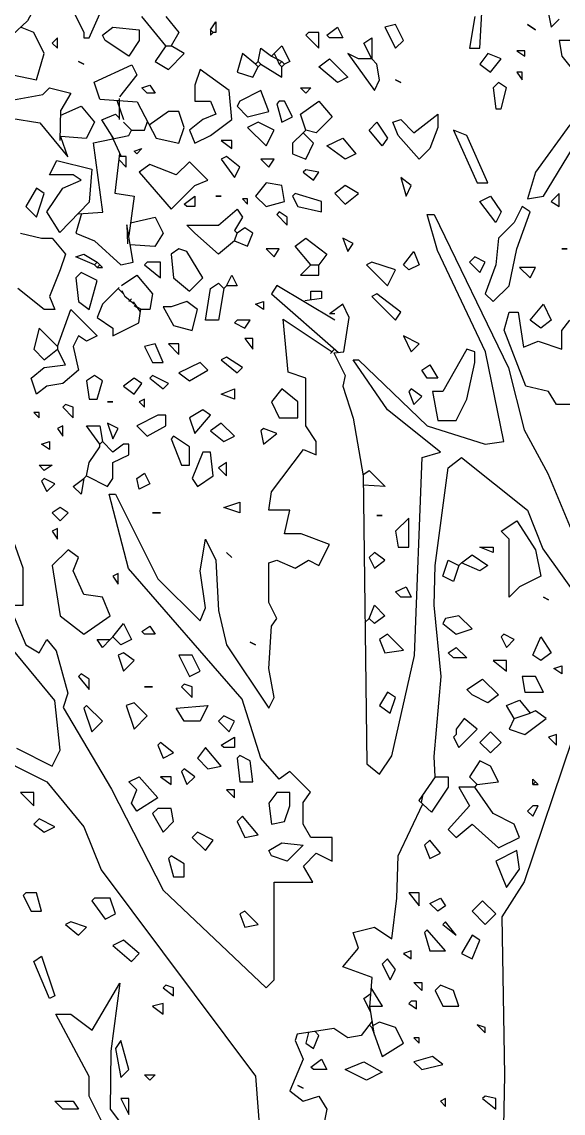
# Model space of a CAD drawing. Header units: metres. Extents: x -3.8 to 7.9, y -0.6 to 14.
# Drawn here: x -0.586 to 0.41, y 8.49 to 10.5 of the extents above; entities that cross this region are included whole.
import ezdxf

# ---------------------------------------------------------------- set-up
doc = ezdxf.new("R2010")
doc.units = ezdxf.units.M
doc.layers.add('ceco.net 88 green shadow', color=102, linetype='Continuous')
doc.layers.add('ceco.net 88 pair trees', color=7, linetype='Continuous')

msp = doc.modelspace()

# ---------------------------------------------------------------- linework, layer by layer
at = {"layer": 'ceco.net 88 green shadow', "linetype": 'Continuous'}
for p, q in [((0.2569, 10.4511), (0.2617, 10.5386)), ((-0.4964, 10.5288), (-0.4721, 10.4802)), ((-0.4624, 10.4705), (-0.443, 10.5143)), ((0.3832, 10.5143), (0.3881, 10.49)), ((-0.3215, 10.4559), (-0.3652, 10.5094)), ((-0.3215, 10.5094), (-0.2972, 10.4802)), ((-0.2388, 10.4851), (-0.2291, 10.4997)), ((-0.2291, 10.4997), (-0.2291, 10.4802)), ((0.1014, 10.4948), (0.0819, 10.49)), ((0.1159, 10.4657), (0.1014, 10.4948)), ((0.2472, 10.5094), (0.2374, 10.4511)), ((0.3444, 10.4948), (0.3589, 10.4851)), ((0.3589, 10.4851), (0.3444, 10.4948)), ((0.3881, 10.49), (0.4027, 10.5045)), ((-0.4721, 10.4802), (-0.4721, 10.4705)), ((-0.4381, 10.4754), (-0.4187, 10.49)), ((-0.4332, 10.4657), (-0.4381, 10.4754)), ((-0.4187, 10.49), (-0.3701, 10.4851)), ((-0.3701, 10.4851), (-0.3701, 10.4657)), ((-0.2972, 10.4802), (-0.3117, 10.4559)), ((-0.2388, 10.4851), (-0.2388, 10.4754)), ((-0.2388, 10.4851), (-0.234, 10.4802)), ((-0.2388, 10.4754), (-0.234, 10.4802)), ((-0.2291, 10.4802), (-0.234, 10.4802)), ((-0.059, 10.4802), (-0.0639, 10.4754)), ((-0.0639, 10.4754), (-0.0396, 10.4511)), ((-0.0396, 10.4802), (-0.059, 10.4802)), ((-0.0396, 10.4511), (-0.0396, 10.4802)), ((-0.025, 10.4754), (-0.0056, 10.49)), ((-0.0201, 10.4705), (-0.025, 10.4754)), ((-0.0056, 10.49), (0.0042, 10.4705)), ((0.0819, 10.49), (0.1014, 10.4511)), ((-0.5207, 10.4705), (-0.5304, 10.4608)), ((-0.5304, 10.4608), (-0.5207, 10.4511)), ((-0.5207, 10.4511), (-0.5207, 10.4705)), ((-0.4721, 10.4705), (-0.4624, 10.4705)), ((-0.3895, 10.4365), (-0.4332, 10.4657)), ((-0.3701, 10.4657), (-0.3895, 10.4365)), ((-0.3215, 10.4559), (-0.3409, 10.4268)), ((-0.3215, 10.4559), (-0.3117, 10.4559)), ((-0.2874, 10.4414), (-0.3117, 10.4559)), ((-0.1514, 10.4268), (-0.1465, 10.4511)), ((-0.1465, 10.4511), (-0.1271, 10.4365)), ((-0.1222, 10.4414), (-0.1076, 10.4559)), ((-0.1076, 10.4559), (-0.093, 10.4268)), ((0.0042, 10.4705), (-0.0201, 10.4705)), ((0.043, 10.4608), (0.0576, 10.4705)), ((0.0576, 10.4316), (0.043, 10.4608)), ((0.0576, 10.4705), (0.0576, 10.4316)), ((0.1014, 10.4511), (0.1159, 10.4657)), ((0.2374, 10.4511), (0.2569, 10.4511)), ((0.4221, 10.4657), (0.4027, 10.4657)), ((0.4027, 10.4657), (0.4075, 10.4365)), ((-0.3166, 10.4122), (-0.2874, 10.4414)), ((-0.1805, 10.4414), (-0.1902, 10.4073)), ((-0.1562, 10.4219), (-0.1805, 10.4414)), ((-0.1271, 10.4365), (-0.1222, 10.4414)), ((-0.1271, 10.4365), (-0.1173, 10.4316)), ((-0.1222, 10.4414), (-0.1173, 10.4316)), ((-0.1173, 10.4316), (-0.1125, 10.4219)), ((-0.1173, 10.4316), (-0.1076, 10.4268)), ((-0.0396, 10.4171), (-0.0201, 10.4316)), ((-0.0201, 10.4316), (0.0139, 10.3976)), ((0.0333, 10.4316), (0.0139, 10.4414)), ((0.0139, 10.4414), (0.0625, 10.3733)), ((0.0576, 10.4316), (0.0333, 10.4316)), ((0.0673, 10.4219), (0.0576, 10.4316)), ((0.2715, 10.4414), (0.2569, 10.4219)), ((0.2958, 10.4316), (0.2715, 10.4414)), ((0.2763, 10.4073), (0.2958, 10.4316)), ((0.3249, 10.4462), (0.3395, 10.4365)), ((0.3395, 10.4462), (0.3249, 10.4462)), ((0.3395, 10.4365), (0.3395, 10.4462)), ((0.4075, 10.4365), (0.4464, 10.3879)), ((-0.4818, 10.4268), (-0.4721, 10.4219)), ((-0.4721, 10.4219), (-0.4818, 10.4268)), ((-0.3409, 10.4268), (-0.3166, 10.4122)), ((-0.2583, 10.4122), (-0.268, 10.383)), ((-0.2048, 10.3733), (-0.2583, 10.4122)), ((-0.1611, 10.3976), (-0.1514, 10.4171)), ((-0.1562, 10.4219), (-0.1514, 10.4268)), ((-0.1562, 10.4219), (-0.1514, 10.4171)), ((-0.1514, 10.4268), (-0.1465, 10.4219)), ((-0.1514, 10.4171), (-0.1465, 10.4219)), ((-0.1465, 10.4219), (-0.1076, 10.3976)), ((-0.1125, 10.4219), (-0.1076, 10.4268)), ((-0.1125, 10.4219), (-0.1076, 10.4171)), ((-0.1076, 10.4268), (-0.1028, 10.4219)), ((-0.1076, 10.4171), (-0.1028, 10.4219)), ((-0.1076, 10.3976), (-0.1076, 10.4171)), ((-0.093, 10.4268), (-0.1028, 10.4219)), ((-0.0056, 10.3879), (-0.0396, 10.4171)), ((0.0722, 10.3928), (0.0673, 10.4219)), ((0.2569, 10.4219), (0.2763, 10.4073)), ((-0.1902, 10.4073), (-0.1611, 10.3976)), ((0.0139, 10.3976), (-0.0056, 10.3879)), ((0.0625, 10.3733), (0.0722, 10.3928)), ((0.1014, 10.3928), (0.1111, 10.3879)), ((0.1111, 10.3879), (0.1014, 10.3928)), ((0.3249, 10.4073), (0.3346, 10.3928)), ((0.3346, 10.4073), (0.3249, 10.4073)), ((0.3346, 10.3928), (0.3346, 10.4073)), ((-0.3652, 10.3782), (-0.3506, 10.383)), ((-0.3555, 10.3685), (-0.3652, 10.3782)), ((-0.3506, 10.383), (-0.3409, 10.3685)), ((-0.268, 10.383), (-0.268, 10.3539)), ((-0.2, 10.3199), (-0.2048, 10.3733)), ((-0.1465, 10.3733), (-0.1854, 10.3539)), ((-0.1319, 10.3344), (-0.1465, 10.3733)), ((-0.0736, 10.3782), (-0.0542, 10.3782)), ((-0.0639, 10.3685), (-0.0736, 10.3782)), ((-0.0542, 10.3782), (-0.0639, 10.3685)), ((0.2909, 10.3879), (0.2812, 10.3782)), ((0.2812, 10.3782), (0.286, 10.3393)), ((0.3055, 10.3782), (0.2909, 10.3879)), ((0.2958, 10.3393), (0.3055, 10.3782)), ((-0.3409, 10.3685), (-0.3555, 10.3685)), ((-0.268, 10.3539), (-0.2388, 10.3539)), ((-0.2388, 10.3539), (-0.2291, 10.3296)), ((-0.1854, 10.3539), (-0.1902, 10.3442)), ((-0.1125, 10.3539), (-0.1173, 10.349)), ((-0.1028, 10.3539), (-0.1125, 10.3539)), ((-0.0882, 10.3247), (-0.1028, 10.3539)), ((-0.0736, 10.3296), (-0.0396, 10.3539)), ((-0.0396, 10.3539), (-0.0153, 10.3247)), ((-0.1902, 10.3442), (-0.1708, 10.3247)), ((-0.1708, 10.3247), (-0.1319, 10.3344)), ((-0.1173, 10.349), (-0.1076, 10.315)), ((0.286, 10.3393), (0.2958, 10.3393)), ((-0.2534, 10.3199), (-0.2777, 10.3004)), ((-0.2291, 10.3296), (-0.2534, 10.3199)), ((-0.2388, 10.2907), (-0.2, 10.3199)), ((-0.1514, 10.315), (-0.1708, 10.3053)), ((-0.1222, 10.3004), (-0.1514, 10.315)), ((-0.1076, 10.315), (-0.0882, 10.3247)), ((-0.0639, 10.3004), (-0.0736, 10.3296)), ((-0.0153, 10.3247), (-0.0444, 10.2956)), ((0.0528, 10.3004), (0.0673, 10.315)), ((0.0673, 10.315), (0.0868, 10.2858)), ((0.0965, 10.315), (0.1111, 10.3199)), ((0.1062, 10.2907), (0.0965, 10.315)), ((0.1111, 10.3199), (0.1354, 10.2956)), ((0.1354, 10.2956), (0.1791, 10.3296)), ((0.1791, 10.3296), (0.1791, 10.3053)), ((0.4221, 10.3101), (0.3589, 10.2227)), ((-0.2777, 10.3004), (-0.268, 10.2761)), ((-0.268, 10.2761), (-0.2388, 10.2907)), ((-0.1708, 10.3053), (-0.1368, 10.2713)), ((-0.1368, 10.2713), (-0.1222, 10.3004)), ((-0.0687, 10.2956), (-0.0882, 10.2761)), ((-0.0687, 10.2956), (-0.0639, 10.3004)), ((-0.0493, 10.2761), (-0.0687, 10.2956)), ((-0.0444, 10.2956), (-0.0639, 10.3004)), ((0.0771, 10.2713), (0.0528, 10.3004)), ((0.1451, 10.247), (0.1062, 10.2907)), ((0.1791, 10.3053), (0.1645, 10.2664)), ((0.2083, 10.3004), (0.252, 10.2032)), ((0.2326, 10.2907), (0.2083, 10.3004)), ((0.2715, 10.2032), (0.2326, 10.2907)), ((-0.2194, 10.281), (-0.2, 10.2664)), ((-0.2, 10.281), (-0.2194, 10.281)), ((-0.2, 10.2664), (-0.2, 10.281)), ((-0.0882, 10.2761), (-0.0882, 10.2567)), ((-0.0639, 10.247), (-0.0493, 10.2761)), ((-0.025, 10.2713), (0.0042, 10.2858)), ((0.009, 10.247), (-0.025, 10.2713)), ((0.0042, 10.2858), (0.0285, 10.2567)), ((0.0868, 10.2858), (0.0771, 10.2713)), ((-0.3798, 10.2615), (-0.3652, 10.2664)), ((-0.3749, 10.2567), (-0.3798, 10.2615)), ((-0.3652, 10.2664), (-0.3749, 10.2567)), ((-0.2097, 10.2518), (-0.2194, 10.247)), ((-0.1854, 10.2324), (-0.2097, 10.2518)), ((-0.0882, 10.2567), (-0.0639, 10.247)), ((0.0285, 10.2567), (0.009, 10.247)), ((0.1645, 10.2664), (0.1451, 10.247)), ((0.3735, 10.1789), (0.427, 10.2664)), ((-0.3506, 10.2372), (-0.3701, 10.2227)), ((-0.302, 10.2178), (-0.3506, 10.2372)), ((-0.2777, 10.2421), (-0.302, 10.2178)), ((-0.2437, 10.2081), (-0.2777, 10.2421)), ((-0.2194, 10.247), (-0.1951, 10.2129)), ((-0.1951, 10.2129), (-0.1854, 10.2324)), ((-0.1465, 10.247), (-0.1319, 10.2324)), ((-0.1222, 10.247), (-0.1465, 10.247)), ((-0.1319, 10.2324), (-0.1222, 10.247)), ((-0.3701, 10.2227), (-0.3117, 10.1546)), ((-0.0639, 10.2275), (-0.0687, 10.2227)), ((-0.0687, 10.2227), (-0.0493, 10.2081)), ((-0.0396, 10.2227), (-0.0639, 10.2275)), ((-0.0493, 10.2081), (-0.0396, 10.2227)), ((0.1111, 10.2129), (0.1208, 10.1789)), ((0.1305, 10.1984), (0.1111, 10.2129)), ((0.3589, 10.2227), (0.3444, 10.1741)), ((-0.5596, 10.1935), (-0.579, 10.1595)), ((-0.545, 10.1838), (-0.5596, 10.1935)), ((-0.3117, 10.1546), (-0.268, 10.1984)), ((-0.268, 10.1984), (-0.2437, 10.2081)), ((-0.1368, 10.2032), (-0.1562, 10.1789)), ((-0.1076, 10.1984), (-0.1368, 10.2032)), ((-0.1028, 10.1692), (-0.1076, 10.1984)), ((0.009, 10.1984), (-0.0104, 10.1838)), ((0.0333, 10.1838), (0.009, 10.1984)), ((0.1208, 10.1789), (0.1305, 10.1984)), ((0.252, 10.2032), (0.2715, 10.2032)), ((-0.5596, 10.14), (-0.545, 10.1838)), ((-0.2874, 10.1643), (-0.268, 10.1789)), ((-0.268, 10.1789), (-0.268, 10.1595)), ((-0.2291, 10.1789), (-0.2194, 10.1789)), ((-0.2194, 10.1789), (-0.2291, 10.1789)), ((-0.1805, 10.1741), (-0.1708, 10.1643)), ((-0.1708, 10.1741), (-0.1805, 10.1741)), ((-0.1708, 10.1643), (-0.1708, 10.1741)), ((-0.1562, 10.1789), (-0.1368, 10.1595)), ((-0.0833, 10.1838), (-0.0882, 10.1789)), ((-0.0882, 10.1789), (-0.0785, 10.1595)), ((-0.0347, 10.1692), (-0.0833, 10.1838)), ((-0.0104, 10.1838), (0.009, 10.1643)), ((0.009, 10.1643), (0.0333, 10.1838)), ((0.2569, 10.1692), (0.2763, 10.1789)), ((0.2763, 10.1789), (0.2958, 10.1498)), ((0.3444, 10.1741), (0.3735, 10.1789)), ((0.4027, 10.1838), (0.3881, 10.1692)), ((0.4027, 10.1595), (0.4027, 10.1838)), ((-0.579, 10.1595), (-0.5596, 10.14)), ((-0.2826, 10.1595), (-0.2874, 10.1643)), ((-0.268, 10.1595), (-0.2826, 10.1595)), ((-0.2243, 10.1255), (-0.1902, 10.1546)), ((-0.1902, 10.1546), (-0.1805, 10.14)), ((-0.1368, 10.1595), (-0.1028, 10.1692)), ((-0.1125, 10.1498), (-0.1173, 10.1449)), ((-0.0979, 10.14), (-0.1125, 10.1498)), ((-0.0785, 10.1595), (-0.0347, 10.1498)), ((-0.0347, 10.1498), (-0.0347, 10.1692)), ((0.286, 10.1303), (0.2569, 10.1692)), ((0.2958, 10.1498), (0.286, 10.1303)), ((0.3346, 10.1595), (0.3201, 10.1303)), ((0.3249, 10.0817), (0.3492, 10.1498)), ((0.3492, 10.1498), (0.3346, 10.1595)), ((0.3881, 10.1692), (0.4027, 10.1595)), ((-0.1805, 10.14), (-0.1951, 10.1157)), ((-0.1173, 10.1449), (-0.0979, 10.1255)), ((-0.0979, 10.1255), (-0.0979, 10.14)), ((0.3201, 10.1303), (0.2909, 10.1012)), ((-0.5888, 10.1109), (-0.5499, 10.1012)), ((-0.268, 10.1109), (-0.2826, 10.1255)), ((-0.2826, 10.1255), (-0.2631, 10.1255)), ((-0.2243, 10.072), (-0.268, 10.1109)), ((-0.2631, 10.1255), (-0.2243, 10.1255)), ((-0.1951, 10.1157), (-0.1902, 10.1109)), ((-0.1951, 10.0963), (-0.1902, 10.1109)), ((-0.1757, 10.1206), (-0.1902, 10.1109)), ((-0.1611, 10.1109), (-0.1757, 10.1206)), ((-0.1708, 10.0866), (-0.1611, 10.1109)), ((-0.5499, 10.1012), (-0.5304, 10.1012)), ((-0.5304, 10.1012), (-0.5061, 10.072)), ((-0.1951, 10.0963), (-0.2243, 10.072)), ((-0.1951, 10.0963), (-0.1708, 10.0866)), ((-0.0833, 10.0866), (-0.0639, 10.1012)), ((-0.0639, 10.1012), (-0.025, 10.072)), ((0.0042, 10.1012), (0.0139, 10.0769)), ((0.0236, 10.0914), (0.0042, 10.1012)), ((0.0139, 10.0769), (0.0236, 10.0914)), ((0.2909, 10.1012), (0.286, 10.0526)), ((-0.5061, 10.072), (-0.5159, 10.0428)), ((-0.4867, 10.0671), (-0.4721, 10.072)), ((-0.4721, 10.072), (-0.4478, 10.0574)), ((-0.2972, 10.0817), (-0.3117, 10.072)), ((-0.3117, 10.072), (-0.3069, 10.0283)), ((-0.2826, 10.0769), (-0.2972, 10.0817)), ((-0.2534, 10.0283), (-0.2826, 10.0769)), ((-0.1368, 10.0817), (-0.1222, 10.0671)), ((-0.1125, 10.0817), (-0.1368, 10.0817)), ((-0.1222, 10.0671), (-0.1125, 10.0817)), ((-0.0542, 10.0526), (-0.0833, 10.0866)), ((-0.025, 10.072), (-0.0396, 10.0526)), ((0.1159, 10.0526), (0.1354, 10.0769)), ((0.1354, 10.0769), (0.1451, 10.0526)), ((0.3103, 10.0137), (0.3249, 10.0817)), ((0.4075, 10.0817), (0.4173, 10.0817)), ((0.4173, 10.0817), (0.4075, 10.0817)), ((-0.4527, 10.0526), (-0.4867, 10.0671)), ((-0.4527, 10.0526), (-0.4478, 10.0574)), ((-0.4527, 10.0526), (-0.4478, 10.0477)), ((-0.4478, 10.0574), (-0.443, 10.0526)), ((-0.4478, 10.0477), (-0.443, 10.0526)), ((-0.4381, 10.0477), (-0.443, 10.0526)), ((-0.3555, 10.0574), (-0.3603, 10.0526)), ((-0.3603, 10.0526), (-0.3312, 10.0283)), ((-0.3312, 10.0574), (-0.3555, 10.0574)), ((-0.3312, 10.0283), (-0.3312, 10.0574)), ((-0.0542, 10.0526), (-0.0736, 10.0331)), ((-0.0542, 10.0526), (-0.0396, 10.0526)), ((-0.0396, 10.0331), (-0.0396, 10.0526)), ((0.0576, 10.0574), (0.0479, 10.0526)), ((0.0479, 10.0526), (0.0868, 10.0137)), ((0.1014, 10.0428), (0.0576, 10.0574)), ((0.1257, 10.0428), (0.1159, 10.0526)), ((0.1451, 10.0526), (0.1257, 10.0428)), ((0.2472, 10.0671), (0.2374, 10.0574)), ((0.2374, 10.0574), (0.2569, 10.038)), ((0.2666, 10.0574), (0.2472, 10.0671)), ((0.2569, 10.038), (0.2666, 10.0574)), ((0.286, 10.0526), (0.2666, 9.9991)), ((-0.5159, 10.0428), (-0.5353, 9.9942)), ((-0.477, 10.038), (-0.4867, 10.0283)), ((-0.4478, 10.0234), (-0.477, 10.038)), ((-0.4478, 10.0477), (-0.4381, 10.0477)), ((-0.2097, 10.0137), (-0.2, 10.0331)), ((-0.2, 10.0331), (-0.1902, 10.0137)), ((-0.0736, 10.0331), (-0.0396, 10.0331)), ((0.0868, 10.0137), (0.1014, 10.0428)), ((0.3298, 10.0477), (0.3492, 10.0283)), ((0.3589, 10.0477), (0.3298, 10.0477)), ((0.3492, 10.0283), (0.3589, 10.0477)), ((-0.545, 9.9699), (-0.5936, 10.0088)), ((-0.4867, 10.0283), (-0.4818, 9.9845)), ((-0.4624, 9.9699), (-0.4478, 10.0234)), ((-0.3069, 10.0283), (-0.2777, 10.004)), ((-0.2777, 10.004), (-0.2534, 10.0283)), ((-0.2486, 9.9505), (-0.2388, 10.0088)), ((-0.2388, 10.0088), (-0.2243, 10.0185)), ((-0.2243, 10.0185), (-0.2145, 10.0088)), ((-0.2145, 10.0088), (-0.2243, 9.9505)), ((-0.2145, 10.0088), (-0.2097, 10.0137)), ((-0.1902, 10.0137), (-0.2097, 10.0137)), ((0.2812, 9.9845), (0.3103, 10.0137)), ((-0.5353, 9.9942), (-0.5256, 9.9699)), ((0.0673, 9.9991), (0.0576, 9.9942)), ((0.0576, 9.9942), (0.1014, 9.9505)), ((0.1111, 9.9651), (0.0673, 9.9991)), ((0.2666, 9.9991), (0.2812, 9.9845)), ((-0.5256, 9.9699), (-0.545, 9.9699)), ((-0.5207, 9.9019), (-0.4964, 9.9699)), ((-0.4964, 9.9699), (-0.4478, 9.9213)), ((-0.4818, 9.9845), (-0.4624, 9.9699)), ((-0.3263, 9.9748), (-0.3069, 9.9408)), ((-0.3117, 9.9748), (-0.3263, 9.9748)), ((-0.2826, 9.9845), (-0.3117, 9.9748)), ((-0.2631, 9.9699), (-0.2826, 9.9845)), ((-0.2729, 9.9311), (-0.2631, 9.9699)), ((-0.1562, 9.9797), (-0.1416, 9.9845)), ((-0.1416, 9.9699), (-0.1562, 9.9797)), ((-0.1416, 9.9845), (-0.1416, 9.9699)), ((0.3492, 9.9505), (0.3735, 9.9797)), ((0.3735, 9.9797), (0.3881, 9.9505)), ((-0.2243, 9.9505), (-0.2486, 9.9505)), ((-0.1902, 9.9505), (-0.1951, 9.9456)), ((-0.1659, 9.9505), (-0.1902, 9.9505)), ((-0.1757, 9.9359), (-0.1659, 9.9505)), ((0.1014, 9.9505), (0.1111, 9.9651)), ((0.3687, 9.9359), (0.3492, 9.9505)), ((0.3881, 9.9505), (0.3687, 9.9359)), ((-0.5547, 9.9359), (-0.5645, 9.897)), ((-0.5207, 9.9019), (-0.5547, 9.9359)), ((-0.3069, 9.9408), (-0.2729, 9.9311)), ((-0.1951, 9.9456), (-0.1757, 9.9359)), ((-0.4818, 9.9213), (-0.4916, 9.9019)), ((-0.4673, 9.9116), (-0.4818, 9.9213)), ((-0.4478, 9.9213), (-0.4673, 9.9116)), ((-0.1757, 9.9165), (-0.1611, 9.897)), ((-0.1611, 9.9165), (-0.1757, 9.9165)), ((-0.1611, 9.897), (-0.1611, 9.9165)), ((0.1159, 9.9213), (0.1305, 9.8922)), ((0.1451, 9.9068), (0.1159, 9.9213)), ((-0.5645, 9.897), (-0.545, 9.8776)), ((-0.545, 9.8776), (-0.5207, 9.897)), ((-0.5207, 9.9019), (-0.5207, 9.897)), ((-0.5061, 9.8679), (-0.5207, 9.897)), ((-0.4916, 9.9019), (-0.4818, 9.8582)), ((-0.3409, 9.9068), (-0.3603, 9.9019)), ((-0.3603, 9.9019), (-0.3458, 9.8727)), ((-0.3263, 9.8727), (-0.3409, 9.9068)), ((-0.3166, 9.9068), (-0.2972, 9.8873)), ((-0.2972, 9.9068), (-0.3166, 9.9068)), ((-0.2972, 9.8873), (-0.2972, 9.9068)), ((0.1305, 9.8922), (0.1451, 9.9068)), ((0.2326, 9.897), (0.1888, 9.8193)), ((0.2472, 9.8922), (0.2326, 9.897)), ((0.2472, 9.8727), (0.2472, 9.8922)), ((-0.545, 9.863), (-0.5061, 9.8679)), ((-0.3458, 9.8727), (-0.3263, 9.8727)), ((-0.2583, 9.8727), (-0.2972, 9.8533)), ((-0.2437, 9.8582), (-0.2583, 9.8727)), ((-0.2097, 9.8825), (-0.2194, 9.8776)), ((-0.2194, 9.8776), (-0.1902, 9.8533)), ((-0.1805, 9.863), (-0.2097, 9.8825)), ((0.15, 9.8582), (0.1645, 9.8679)), ((0.1645, 9.8679), (0.1791, 9.8436)), ((0.2326, 9.8047), (0.2472, 9.8727)), ((-0.5693, 9.8436), (-0.545, 9.863)), ((-0.4818, 9.8582), (-0.511, 9.8339)), ((-0.4527, 9.8484), (-0.4673, 9.8387)), ((-0.4381, 9.8387), (-0.4527, 9.8484)), ((-0.3458, 9.8484), (-0.3506, 9.8436)), ((-0.3166, 9.8339), (-0.3458, 9.8484)), ((-0.2972, 9.8533), (-0.2777, 9.8387)), ((-0.2777, 9.8387), (-0.2437, 9.8582)), ((-0.1902, 9.8533), (-0.1805, 9.863)), ((0.1597, 9.8436), (0.15, 9.8582)), ((-0.5596, 9.8144), (-0.5693, 9.8436)), ((-0.5402, 9.829), (-0.5596, 9.8144)), ((-0.511, 9.8339), (-0.5402, 9.829)), ((-0.4673, 9.8387), (-0.4624, 9.8047)), ((-0.4478, 9.8047), (-0.4381, 9.8387)), ((-0.3798, 9.8436), (-0.3992, 9.829)), ((-0.3992, 9.829), (-0.3798, 9.8144)), ((-0.3652, 9.8339), (-0.3798, 9.8436)), ((-0.3798, 9.8144), (-0.3652, 9.8339)), ((-0.3506, 9.8436), (-0.3263, 9.8241)), ((-0.3263, 9.8241), (-0.3166, 9.8339)), ((0.1791, 9.8436), (0.1597, 9.8436)), ((-0.2194, 9.8144), (-0.1951, 9.8241)), ((-0.1951, 9.8047), (-0.2194, 9.8144)), ((-0.1951, 9.8241), (-0.1951, 9.8047)), ((-0.1076, 9.8241), (-0.1271, 9.7998)), ((-0.0785, 9.7998), (-0.1076, 9.8241)), ((0.1305, 9.8241), (0.1257, 9.8193)), ((0.1257, 9.8193), (0.1354, 9.795)), ((0.15, 9.8096), (0.1305, 9.8241)), ((0.1354, 9.795), (0.15, 9.8096)), ((0.1694, 9.8193), (0.1791, 9.7658)), ((0.1888, 9.8193), (0.1694, 9.8193)), ((-0.5061, 9.795), (-0.511, 9.7901)), ((-0.511, 9.7901), (-0.4916, 9.7707)), ((-0.4916, 9.7901), (-0.5061, 9.795)), ((-0.4916, 9.7707), (-0.4916, 9.7901)), ((-0.4624, 9.8047), (-0.4478, 9.8047)), ((-0.4284, 9.7998), (-0.4187, 9.7998)), ((-0.4187, 9.7998), (-0.4284, 9.7998)), ((-0.3603, 9.8047), (-0.3701, 9.7998)), ((-0.3701, 9.7998), (-0.3603, 9.7901)), ((-0.3603, 9.7901), (-0.3603, 9.8047)), ((-0.1271, 9.7998), (-0.1125, 9.7707)), ((-0.0785, 9.7707), (-0.0785, 9.7998)), ((0.2131, 9.7658), (0.2326, 9.8047)), ((-0.5645, 9.7804), (-0.5547, 9.7707)), ((-0.5547, 9.7804), (-0.5645, 9.7804)), ((-0.5547, 9.7707), (-0.5547, 9.7804)), ((-0.336, 9.7755), (-0.3749, 9.7561)), ((-0.3215, 9.7755), (-0.336, 9.7755)), ((-0.3215, 9.7561), (-0.3215, 9.7755)), ((-0.2534, 9.7853), (-0.2777, 9.7707)), ((-0.2777, 9.7707), (-0.268, 9.7415)), ((-0.268, 9.7415), (-0.2388, 9.7755)), ((-0.2388, 9.7755), (-0.2534, 9.7853)), ((-0.1125, 9.7707), (-0.0785, 9.7707)), ((-0.511, 9.7561), (-0.5207, 9.7512)), ((-0.5207, 9.7512), (-0.511, 9.7367)), ((-0.511, 9.7367), (-0.511, 9.7561)), ((-0.443, 9.7221), (-0.4673, 9.7561)), ((-0.4673, 9.7561), (-0.443, 9.7561)), ((-0.443, 9.7561), (-0.4381, 9.7269)), ((-0.4284, 9.761), (-0.4187, 9.7318)), ((-0.4089, 9.7512), (-0.4284, 9.761)), ((-0.4187, 9.7318), (-0.4089, 9.7512)), ((-0.3749, 9.7561), (-0.3555, 9.7367)), ((-0.3555, 9.7367), (-0.3215, 9.7561)), ((-0.2194, 9.761), (-0.2388, 9.7464)), ((-0.1951, 9.7367), (-0.2194, 9.761)), ((-0.1416, 9.7512), (-0.1465, 9.7464)), ((-0.1173, 9.7415), (-0.1416, 9.7512)), ((0.1791, 9.7658), (0.2131, 9.7658)), ((-0.3069, 9.7367), (-0.3117, 9.7318)), ((-0.3117, 9.7318), (-0.2923, 9.6832)), ((-0.2777, 9.7172), (-0.3069, 9.7367)), ((-0.2388, 9.7464), (-0.2145, 9.7269)), ((-0.2145, 9.7269), (-0.1951, 9.7367)), ((-0.1465, 9.7464), (-0.1416, 9.7221)), ((-0.1416, 9.7221), (-0.1173, 9.7415)), ((-0.5499, 9.7221), (-0.5353, 9.7269)), ((-0.5353, 9.7124), (-0.5499, 9.7221)), ((-0.5353, 9.7269), (-0.5353, 9.7124)), ((-0.4624, 9.6881), (-0.443, 9.7172)), ((-0.443, 9.7221), (-0.4381, 9.7269)), ((-0.443, 9.7172), (-0.443, 9.7221)), ((-0.4187, 9.7075), (-0.4381, 9.7269)), ((-0.3992, 9.7221), (-0.4187, 9.7075)), ((-0.3895, 9.7221), (-0.3992, 9.7221)), ((-0.3895, 9.7026), (-0.3895, 9.7221)), ((-0.2777, 9.6832), (-0.2777, 9.7172)), ((-0.2534, 9.7075), (-0.2729, 9.6589)), ((-0.2388, 9.7075), (-0.2534, 9.7075)), ((-0.234, 9.6638), (-0.2388, 9.7075)), ((-0.4673, 9.6638), (-0.4624, 9.6881)), ((-0.4187, 9.6881), (-0.3895, 9.7026)), ((-0.4187, 9.6589), (-0.4187, 9.6881)), ((-0.2097, 9.6881), (-0.2243, 9.6783)), ((-0.2097, 9.6638), (-0.2097, 9.6881)), ((-0.5547, 9.6832), (-0.5304, 9.6832)), ((-0.545, 9.6735), (-0.5547, 9.6832)), ((-0.5304, 9.6832), (-0.545, 9.6735)), ((-0.3749, 9.6589), (-0.3603, 9.6686)), ((-0.3603, 9.6686), (-0.3506, 9.6492)), ((-0.2923, 9.6832), (-0.2777, 9.6832)), ((-0.2243, 9.6783), (-0.2097, 9.6638)), ((-0.545, 9.6589), (-0.5499, 9.654)), ((-0.5499, 9.654), (-0.5402, 9.6346)), ((-0.5256, 9.6492), (-0.545, 9.6589)), ((-0.5402, 9.6346), (-0.5256, 9.6492)), ((-0.4916, 9.6443), (-0.4721, 9.6589)), ((-0.4721, 9.6589), (-0.477, 9.6297)), ((-0.4721, 9.6589), (-0.4673, 9.6638)), ((-0.4673, 9.6638), (-0.4284, 9.6443)), ((-0.4284, 9.6443), (-0.4187, 9.6589)), ((-0.3701, 9.6395), (-0.3749, 9.6589)), ((-0.3506, 9.6492), (-0.3701, 9.6395)), ((-0.2729, 9.6589), (-0.2631, 9.6443)), ((-0.2631, 9.6443), (-0.234, 9.6638)), ((-0.477, 9.6297), (-0.4916, 9.6443)), ((-0.2145, 9.6054), (-0.1854, 9.6152)), ((-0.1854, 9.6152), (-0.1854, 9.5957)), ((-0.5159, 9.6054), (-0.5304, 9.5957)), ((-0.5304, 9.5957), (-0.5159, 9.5811)), ((-0.5013, 9.5957), (-0.5159, 9.6054)), ((-0.5159, 9.5811), (-0.5013, 9.5957)), ((-0.3458, 9.5957), (-0.3312, 9.5957)), ((-0.3312, 9.5957), (-0.3458, 9.5957)), ((-0.1854, 9.5957), (-0.2145, 9.6054)), ((0.0673, 9.5909), (0.0771, 9.5909)), ((0.0771, 9.5909), (0.0673, 9.5909)), ((-0.5839, 9.4937), (-0.6131, 9.5763)), ((-0.5207, 9.5666), (-0.5304, 9.5617)), ((-0.5207, 9.5471), (-0.5207, 9.5666)), ((0.1257, 9.586), (0.1014, 9.5617)), ((0.1257, 9.5325), (0.1257, 9.586)), ((0.2958, 9.5617), (0.3249, 9.5811)), ((0.3249, 9.5811), (0.3589, 9.5277)), ((-0.5304, 9.5617), (-0.5207, 9.5471)), ((0.1014, 9.5617), (0.1062, 9.5325)), ((0.3103, 9.5471), (0.2958, 9.5617)), ((0.3103, 9.4985), (0.3103, 9.5471)), ((-0.5013, 9.5277), (-0.5304, 9.4985)), ((-0.4818, 9.5131), (-0.5013, 9.5277)), ((0.1062, 9.5325), (0.1257, 9.5325)), ((0.2569, 9.5325), (0.2812, 9.5325)), ((0.2812, 9.5228), (0.2569, 9.5325)), ((0.2812, 9.5325), (0.2812, 9.5228)), ((0.3589, 9.5277), (0.3687, 9.4791)), ((-0.4916, 9.4888), (-0.4818, 9.5131)), ((-0.2097, 9.5228), (-0.2, 9.5131)), ((-0.2, 9.5131), (-0.2097, 9.5228)), ((0.0625, 9.5228), (0.0528, 9.5131)), ((0.0528, 9.5131), (0.0625, 9.4937)), ((0.0819, 9.5082), (0.0625, 9.5228)), ((0.0625, 9.4937), (0.0819, 9.5082)), ((0.1888, 9.4791), (0.1986, 9.5082)), ((0.1986, 9.5082), (0.218, 9.4985)), ((0.2229, 9.5034), (0.2423, 9.518)), ((0.2423, 9.518), (0.2715, 9.4985)), ((-0.5839, 9.4256), (-0.5839, 9.4937)), ((-0.5304, 9.4985), (-0.5159, 9.4062)), ((-0.4721, 9.4451), (-0.4916, 9.4888)), ((0.218, 9.4985), (0.2083, 9.4694)), ((0.218, 9.4985), (0.2229, 9.5034)), ((0.2569, 9.4888), (0.2229, 9.5034)), ((0.2715, 9.4985), (0.2569, 9.4888)), ((0.3103, 9.4839), (0.3103, 9.4985)), ((-0.4089, 9.4839), (-0.4187, 9.4791)), ((-0.4187, 9.4791), (-0.4089, 9.4645)), ((-0.4089, 9.4645), (-0.4089, 9.4839)), ((0.2083, 9.4694), (0.1888, 9.4791)), ((0.3103, 9.4596), (0.3103, 9.4839)), ((0.3687, 9.4791), (0.3298, 9.4596)), ((0.1014, 9.4499), (0.1208, 9.4596)), ((0.1111, 9.4402), (0.1014, 9.4499)), ((0.1208, 9.4596), (0.1305, 9.4402)), ((0.3298, 9.4596), (0.3103, 9.4402)), ((0.3103, 9.4402), (0.3103, 9.4596)), ((-0.4381, 9.4402), (-0.4721, 9.4451)), ((-0.4235, 9.4062), (-0.4381, 9.4402)), ((0.1305, 9.4402), (0.1111, 9.4402)), ((0.3735, 9.4402), (0.3832, 9.4353)), ((0.3832, 9.4353), (0.3735, 9.4402)), ((-0.5985, 9.4256), (-0.5839, 9.4256)), ((-0.5159, 9.4062), (-0.4721, 9.3722)), ((-0.4721, 9.3722), (-0.4235, 9.4062)), ((0.218, 9.4062), (0.1937, 9.4013)), ((0.2423, 9.3819), (0.218, 9.4062)), ((-0.4187, 9.3673), (-0.3992, 9.3916)), ((-0.3992, 9.3916), (-0.3846, 9.3624)), ((-0.3652, 9.377), (-0.3506, 9.3867)), ((-0.3506, 9.3867), (-0.3409, 9.3722)), ((0.1937, 9.4013), (0.1888, 9.3916)), ((0.1888, 9.3916), (0.2131, 9.3722)), ((-0.4235, 9.3624), (-0.4187, 9.3673)), ((-0.4041, 9.3527), (-0.4187, 9.3673)), ((-0.3603, 9.3722), (-0.3652, 9.377)), ((-0.3409, 9.3722), (-0.3603, 9.3722)), ((0.0868, 9.3722), (0.0722, 9.3624)), ((0.1159, 9.343), (0.0868, 9.3722)), ((0.2131, 9.3722), (0.2423, 9.3819)), ((0.3006, 9.3722), (0.2958, 9.3673)), ((0.2958, 9.3673), (0.3055, 9.3479)), ((0.3201, 9.3624), (0.3006, 9.3722)), ((0.3541, 9.3333), (0.3687, 9.3673)), ((0.3687, 9.3673), (0.3881, 9.3381)), ((-0.4381, 9.3479), (-0.4478, 9.3624)), ((-0.4478, 9.3624), (-0.4235, 9.3624)), ((-0.4235, 9.3624), (-0.4381, 9.3479)), ((-0.3846, 9.3624), (-0.4041, 9.3527)), ((-0.1659, 9.3576), (-0.1562, 9.3527)), ((-0.1562, 9.3527), (-0.1659, 9.3576)), ((0.0722, 9.3624), (0.0819, 9.3381)), ((0.1986, 9.3381), (0.2131, 9.3479)), ((0.2131, 9.3479), (0.2326, 9.3284)), ((0.3055, 9.3479), (0.3201, 9.3624)), ((-0.3992, 9.3381), (-0.4089, 9.3333)), ((-0.4089, 9.3333), (-0.3992, 9.3041)), ((-0.3798, 9.3236), (-0.3992, 9.3381)), ((-0.2972, 9.3333), (-0.2777, 9.2944)), ((-0.2729, 9.3333), (-0.2972, 9.3333)), ((-0.2583, 9.3041), (-0.2729, 9.3333)), ((0.0819, 9.3381), (0.1159, 9.343)), ((0.2083, 9.3284), (0.1986, 9.3381)), ((0.2326, 9.3284), (0.2083, 9.3284)), ((0.3687, 9.3236), (0.3541, 9.3333)), ((0.3881, 9.3381), (0.3687, 9.3236)), ((-0.3992, 9.3041), (-0.3798, 9.3236)), ((0.2812, 9.3236), (0.3055, 9.3041)), ((0.3055, 9.3236), (0.2812, 9.3236)), ((0.3055, 9.3041), (0.3055, 9.3236)), ((0.393, 9.309), (0.4075, 9.3138)), ((0.4075, 9.2993), (0.393, 9.309)), ((0.4075, 9.3138), (0.4075, 9.2993)), ((-0.477, 9.2993), (-0.4818, 9.2944)), ((-0.4818, 9.2944), (-0.4624, 9.2701)), ((-0.4624, 9.2895), (-0.477, 9.2993)), ((-0.4624, 9.2701), (-0.4624, 9.2895)), ((-0.2777, 9.2944), (-0.2583, 9.3041)), ((0.2326, 9.2701), (0.2617, 9.2895)), ((0.2617, 9.2895), (0.2909, 9.2604)), ((0.3346, 9.2944), (0.3395, 9.2652)), ((0.3589, 9.2944), (0.3346, 9.2944)), ((0.3735, 9.2652), (0.3589, 9.2944)), ((-0.3603, 9.275), (-0.3458, 9.275)), ((-0.3458, 9.275), (-0.3603, 9.275)), ((-0.2874, 9.2798), (-0.2923, 9.275)), ((-0.2923, 9.275), (-0.2729, 9.2555)), ((-0.2729, 9.275), (-0.2874, 9.2798)), ((-0.2729, 9.2555), (-0.2729, 9.275)), ((0.0868, 9.2652), (0.0722, 9.2409)), ((0.1014, 9.2555), (0.0868, 9.2652)), ((0.2423, 9.2604), (0.2326, 9.2701)), ((0.3395, 9.2652), (0.3735, 9.2652)), ((-0.3798, 9.2458), (-0.3944, 9.2409)), ((-0.3555, 9.2215), (-0.3798, 9.2458)), ((0.0916, 9.2264), (0.1014, 9.2555)), ((0.2715, 9.2458), (0.2423, 9.2604)), ((0.2909, 9.2604), (0.2715, 9.2458)), ((0.3055, 9.2409), (0.3298, 9.2507)), ((0.3298, 9.2507), (0.3492, 9.2264)), ((-0.4673, 9.2409), (-0.4721, 9.2361)), ((-0.4721, 9.2361), (-0.4575, 9.1923)), ((-0.4381, 9.2118), (-0.4673, 9.2409)), ((-0.3944, 9.2409), (-0.3798, 9.1972)), ((-0.302, 9.2361), (-0.2437, 9.2409)), ((-0.2874, 9.2118), (-0.302, 9.2361)), ((-0.2437, 9.2409), (-0.2583, 9.2118)), ((0.0722, 9.2409), (0.0916, 9.2264)), ((0.3201, 9.2166), (0.3055, 9.2409)), ((0.3201, 9.2166), (0.3492, 9.2264)), ((0.3589, 9.2312), (0.3492, 9.2264)), ((0.3784, 9.2166), (0.3589, 9.2312)), ((-0.4575, 9.1923), (-0.4381, 9.2118)), ((-0.3798, 9.1972), (-0.3555, 9.2215)), ((-0.2583, 9.2118), (-0.2874, 9.2118)), ((-0.2145, 9.2215), (-0.2243, 9.2118)), ((-0.2243, 9.2118), (-0.2048, 9.1923)), ((-0.1951, 9.2118), (-0.2145, 9.2215)), ((-0.2048, 9.1923), (-0.1951, 9.2118)), ((0.2277, 9.2166), (0.2131, 9.1972)), ((0.252, 9.1972), (0.2277, 9.2166)), ((0.3201, 9.2166), (0.3103, 9.1972)), ((0.3395, 9.1875), (0.3784, 9.2166)), ((0.2131, 9.1875), (0.2083, 9.1826)), ((0.2131, 9.1972), (0.2131, 9.1875)), ((0.218, 9.1632), (0.252, 9.1972)), ((0.2763, 9.1923), (0.2569, 9.1729)), ((0.2958, 9.1729), (0.2763, 9.1923)), ((0.3103, 9.1972), (0.3395, 9.1875)), ((0.3978, 9.1875), (0.3832, 9.1826)), ((0.3978, 9.168), (0.3978, 9.1875)), ((-0.3312, 9.1729), (-0.336, 9.168)), ((-0.336, 9.168), (-0.3263, 9.1437)), ((-0.3069, 9.1535), (-0.3312, 9.1729)), ((-0.2194, 9.168), (-0.1951, 9.1826)), ((-0.2145, 9.1632), (-0.2194, 9.168)), ((-0.1951, 9.1826), (-0.1951, 9.1632)), ((0.2083, 9.1826), (0.218, 9.1632)), ((0.2569, 9.1729), (0.2763, 9.1535)), ((0.2763, 9.1535), (0.2958, 9.1729)), ((0.3832, 9.1826), (0.3978, 9.168)), ((-0.3263, 9.1437), (-0.3069, 9.1535)), ((-0.2486, 9.1632), (-0.2631, 9.1437)), ((-0.2194, 9.1292), (-0.2486, 9.1632)), ((-0.1951, 9.1632), (-0.2145, 9.1632)), ((-0.1854, 9.1486), (-0.1902, 9.1437)), ((-0.1659, 9.1389), (-0.1854, 9.1486)), ((-0.2874, 9.1243), (-0.2923, 9.1194)), ((-0.268, 9.1097), (-0.2874, 9.1243)), ((-0.2631, 9.1437), (-0.2437, 9.1243)), ((-0.2437, 9.1243), (-0.2194, 9.1292)), ((-0.1902, 9.1437), (-0.1854, 9.1)), ((-0.1611, 9.1), (-0.1659, 9.1389)), ((0.2569, 9.1389), (0.2374, 9.1097)), ((0.2763, 9.1292), (0.2569, 9.1389)), ((0.2909, 9.1), (0.2763, 9.1292)), ((-0.3895, 9.1), (-0.3701, 9.1097)), ((-0.3701, 9.1097), (-0.336, 9.0708)), ((-0.3312, 9.1097), (-0.3117, 9.0951)), ((-0.3117, 9.1097), (-0.3312, 9.1097)), ((-0.3117, 9.0951), (-0.3117, 9.1097)), ((-0.2923, 9.1194), (-0.2826, 9.0951)), ((-0.2826, 9.0951), (-0.268, 9.1097)), ((0.2374, 9.1097), (0.252, 9.0951)), ((0.3541, 9.0951), (0.3541, 9.1049)), ((0.3541, 9.1049), (0.3589, 9.1)), ((-0.3749, 9.0854), (-0.3895, 9.1)), ((-0.3846, 9.0611), (-0.3749, 9.0854)), ((-0.2097, 9.0854), (-0.1951, 9.0708)), ((-0.1951, 9.0854), (-0.2097, 9.0854)), ((-0.1951, 9.0708), (-0.1951, 9.0854)), ((-0.1854, 9.1), (-0.1611, 9.1)), ((0.2472, 9.0903), (0.218, 9.0903)), ((0.218, 9.0903), (0.2374, 9.0563)), ((0.2472, 9.0903), (0.252, 9.0951)), ((0.2812, 9.0417), (0.2472, 9.0903)), ((0.252, 9.0951), (0.2909, 9.1)), ((0.3541, 9.0951), (0.3589, 9.1)), ((0.3541, 9.0951), (0.3638, 9.0951)), ((0.3638, 9.0951), (0.3589, 9.1)), ((-0.5888, 9.0806), (-0.5645, 9.0563)), ((-0.5645, 9.0806), (-0.5888, 9.0806)), ((-0.5645, 9.0563), (-0.5645, 9.0806)), ((-0.336, 9.0708), (-0.3749, 9.0465)), ((-0.1173, 9.0806), (-0.1319, 9.0611)), ((-0.093, 9.0806), (-0.1173, 9.0806)), ((-0.093, 9.0563), (-0.093, 9.0806)), ((-0.3749, 9.0465), (-0.3846, 9.0611)), ((-0.336, 9.0514), (-0.3458, 9.0417)), ((-0.3117, 9.0514), (-0.336, 9.0514)), ((-0.3069, 9.0271), (-0.3117, 9.0514)), ((-0.1319, 9.0611), (-0.1271, 9.0222)), ((-0.1028, 9.0271), (-0.093, 9.0563)), ((0.2374, 9.0563), (0.1986, 9.0125)), ((0.3541, 9.0563), (0.3444, 9.0465)), ((0.3444, 9.0465), (0.3541, 9.0368)), ((0.3541, 9.0368), (0.3638, 9.0563)), ((0.3638, 9.0563), (0.3541, 9.0563)), ((-0.5547, 9.032), (-0.5645, 9.0222)), ((-0.5256, 9.0174), (-0.5547, 9.032)), ((-0.3458, 9.0417), (-0.3263, 9.0077)), ((-0.3263, 9.0077), (-0.3069, 9.0271)), ((-0.1805, 9.0368), (-0.1902, 9.0271)), ((-0.1902, 9.0271), (-0.1757, 8.9979)), ((-0.1514, 9.0028), (-0.1805, 9.0368)), ((-0.1271, 9.0222), (-0.1028, 9.0271)), ((0.3201, 9.0222), (0.2812, 9.0417)), ((-0.5645, 9.0222), (-0.545, 9.0077)), ((-0.545, 9.0077), (-0.5256, 9.0174)), ((-0.2631, 9.0077), (-0.2729, 8.9979)), ((-0.234, 8.9931), (-0.2631, 9.0077)), ((0.1986, 9.0125), (0.2131, 8.9979)), ((0.2131, 8.9979), (0.2423, 9.0222)), ((0.2423, 9.0222), (0.2909, 8.9785)), ((0.3298, 8.9979), (0.3201, 9.0222)), ((-0.2729, 8.9979), (-0.2486, 8.9736)), ((-0.2486, 8.9736), (-0.234, 8.9931)), ((-0.1757, 8.9979), (-0.1514, 9.0028)), ((-0.1319, 8.9736), (-0.1076, 8.9882)), ((-0.1076, 8.9882), (-0.0687, 8.9834)), ((0.1645, 8.9931), (0.1548, 8.9834)), ((0.184, 8.9688), (0.1645, 8.9931)), ((0.2909, 8.9785), (0.3298, 8.9979)), ((-0.3117, 8.9639), (-0.3166, 8.9591)), ((-0.2874, 8.9493), (-0.3117, 8.9639)), ((-0.1271, 8.9639), (-0.1319, 8.9736)), ((-0.0979, 8.9542), (-0.1271, 8.9639)), ((-0.0687, 8.9834), (-0.0979, 8.9542)), ((0.1548, 8.9834), (0.1645, 8.9591)), ((0.1645, 8.9591), (0.184, 8.9688)), ((0.3249, 8.9736), (0.286, 8.9542)), ((0.3298, 8.9396), (0.3249, 8.9736)), ((-0.3166, 8.9591), (-0.3069, 8.925)), ((-0.2874, 8.925), (-0.2874, 8.9493)), ((0.286, 8.9542), (0.3055, 8.9056)), ((-0.3069, 8.925), (-0.2874, 8.925)), ((0.3055, 8.9056), (0.3298, 8.9396)), ((-0.579, 8.8959), (-0.5839, 8.891)), ((-0.5839, 8.891), (-0.5693, 8.8619)), ((-0.5596, 8.8959), (-0.579, 8.8959)), ((-0.5499, 8.8619), (-0.5596, 8.8959)), ((-0.4527, 8.8862), (-0.4575, 8.8813)), ((-0.4235, 8.8862), (-0.4527, 8.8862)), ((-0.4138, 8.857), (-0.4235, 8.8862)), ((0.1257, 8.8959), (0.1451, 8.8716)), ((0.1451, 8.8959), (0.1257, 8.8959)), ((0.1451, 8.8716), (0.1451, 8.8959)), ((0.1645, 8.8764), (0.184, 8.8862)), ((0.184, 8.8862), (0.1937, 8.8716)), ((-0.4575, 8.8813), (-0.4332, 8.8473)), ((0.1791, 8.8619), (0.1645, 8.8764)), ((0.1937, 8.8716), (0.1791, 8.8619)), ((0.2617, 8.8813), (0.2423, 8.8619)), ((0.286, 8.857), (0.2617, 8.8813)), ((-0.5693, 8.8619), (-0.5499, 8.8619)), ((-0.4332, 8.8473), (-0.4138, 8.857)), ((-0.1757, 8.8619), (-0.1854, 8.857)), ((-0.1854, 8.857), (-0.1757, 8.8327)), ((-0.1514, 8.8376), (-0.1757, 8.8619)), ((0.2423, 8.8619), (0.2666, 8.8376)), ((0.2666, 8.8376), (0.286, 8.857)), ((-0.4964, 8.8424), (-0.5061, 8.8376)), ((-0.5061, 8.8376), (-0.4818, 8.8181)), ((-0.4673, 8.8327), (-0.4964, 8.8424)), ((-0.4818, 8.8181), (-0.4673, 8.8327)), ((-0.1757, 8.8327), (-0.1514, 8.8376)), ((0.1597, 8.8278), (0.1548, 8.823)), ((0.1548, 8.823), (0.1645, 8.789)), ((0.1937, 8.789), (0.1597, 8.8278)), ((0.1937, 8.8424), (0.1888, 8.8376)), ((0.1888, 8.8376), (0.2131, 8.8181)), ((0.2131, 8.8181), (0.1937, 8.8424)), ((-0.3992, 8.8084), (-0.4187, 8.7987)), ((-0.3701, 8.7841), (-0.3992, 8.8084)), ((0.2423, 8.8181), (0.2229, 8.7841)), ((0.2569, 8.8084), (0.2423, 8.8181)), ((0.2423, 8.7744), (0.2569, 8.8084)), ((-0.4187, 8.7987), (-0.3846, 8.7695)), ((-0.3846, 8.7695), (-0.3701, 8.7841)), ((0.1305, 8.789), (0.1159, 8.7841)), ((0.1159, 8.7841), (0.1305, 8.7744)), ((0.1305, 8.7744), (0.1305, 8.789)), ((0.1645, 8.789), (0.1937, 8.789)), ((0.2229, 8.7841), (0.2423, 8.7744)), ((-0.5645, 8.7695), (-0.5499, 8.7792)), ((-0.5353, 8.7015), (-0.5645, 8.7695)), ((-0.5499, 8.7792), (-0.5256, 8.7063)), ((0.0868, 8.7744), (0.0771, 8.7647)), ((0.0771, 8.7647), (0.0916, 8.7355)), ((0.1014, 8.7549), (0.0868, 8.7744)), ((0.0916, 8.7355), (0.1014, 8.7549)), ((-0.3215, 8.7258), (-0.3263, 8.7209)), ((-0.3069, 8.7209), (-0.3215, 8.7258)), ((0.1354, 8.7306), (0.15, 8.7306)), ((0.15, 8.7161), (0.1354, 8.7306)), ((0.15, 8.7306), (0.15, 8.7161)), ((0.184, 8.7258), (0.1743, 8.7161)), ((0.2083, 8.7161), (0.184, 8.7258)), ((-0.5256, 8.7063), (-0.5353, 8.7015)), ((-0.3263, 8.7209), (-0.3069, 8.7063)), ((-0.3069, 8.7063), (-0.3069, 8.7209)), ((0.1743, 8.7161), (0.1888, 8.6869)), ((0.218, 8.6869), (0.2083, 8.7161)), ((-0.3263, 8.6918), (-0.3458, 8.6869)), ((-0.3458, 8.6869), (-0.3263, 8.6723)), ((-0.3263, 8.6723), (-0.3263, 8.6918)), ((0.1305, 8.6966), (0.1257, 8.6918)), ((0.1257, 8.6918), (0.1402, 8.682)), ((0.1402, 8.6966), (0.1305, 8.6966)), ((0.1402, 8.682), (0.1402, 8.6966)), ((0.1888, 8.6869), (0.218, 8.6869)), ((0.252, 8.6529), (0.2666, 8.6383)), ((0.2666, 8.648), (0.252, 8.6529)), ((0.2666, 8.6383), (0.2666, 8.648)), ((-0.4041, 8.6237), (-0.4138, 8.6091)), ((-0.3895, 8.5703), (-0.4041, 8.6237)), ((0.1354, 8.6286), (0.1451, 8.6189)), ((0.1451, 8.6286), (0.1354, 8.6286)), ((0.1451, 8.6189), (0.1451, 8.6286)), ((-0.4138, 8.6091), (-0.4041, 8.5557)), ((-0.0542, 8.5751), (-0.0347, 8.5897)), ((-0.0347, 8.5897), (-0.025, 8.5703)), ((0.009, 8.5703), (0.043, 8.5848)), ((0.043, 8.5848), (0.0771, 8.5654)), ((0.1694, 8.5946), (0.1354, 8.5848)), ((0.1354, 8.5848), (0.15, 8.5703)), ((0.1888, 8.58), (0.1694, 8.5946)), ((-0.4041, 8.5557), (-0.3895, 8.5703)), ((-0.0493, 8.5703), (-0.0542, 8.5751)), ((-0.025, 8.5703), (-0.0493, 8.5703)), ((0.0479, 8.5508), (0.009, 8.5703)), ((0.0771, 8.5654), (0.0479, 8.5508)), ((0.15, 8.5703), (0.1888, 8.58)), ((-0.3603, 8.5605), (-0.3409, 8.5605)), ((-0.3506, 8.5508), (-0.3603, 8.5605)), ((-0.3409, 8.5605), (-0.3506, 8.5508)), ((-0.0785, 8.5411), (-0.0687, 8.5362)), ((-0.0687, 8.5362), (-0.0785, 8.5411)), ((0.2666, 8.5217), (0.2617, 8.5168)), ((0.286, 8.5168), (0.2666, 8.5217)), ((-0.5256, 8.5119), (-0.4916, 8.5119)), ((-0.511, 8.4974), (-0.5256, 8.5119)), ((-0.4916, 8.5119), (-0.4818, 8.4974)), ((-0.4041, 8.5168), (-0.3895, 8.4876)), ((-0.3895, 8.5168), (-0.4041, 8.5168)), ((-0.3895, 8.4876), (-0.3895, 8.5168)), ((0.1937, 8.5168), (0.184, 8.5119)), ((0.184, 8.5119), (0.1937, 8.5022)), ((0.1937, 8.5022), (0.1937, 8.5168)), ((0.2617, 8.5168), (0.286, 8.4974)), ((0.286, 8.4974), (0.286, 8.5168)), ((-0.4818, 8.4974), (-0.511, 8.4974))]:
    msp.add_line(p, q, dxfattribs=at)
at = {"layer": 'ceco.net 88 pair trees', "linetype": 'Continuous'}
for p, q in [((-0.4425, 10.3575), (-0.3739, 10.3527)), ((-0.4114, 10.3553), (-0.3992, 10.3199)), ((-0.4065, 10.3199), (-0.4065, 10.3587)), ((-0.5159, 10.281), (-0.5144, 10.3371)), ((-0.399, 10.315), (-0.3846, 10.3004)), ((-0.4218, 10.2919), (-0.4036, 10.2518)), ((-0.3992, 9.9991), (-0.4089, 10.0088)), ((-0.4021, 10.0049), (-0.3968, 9.9942)), ((-0.3798, 9.9797), (-0.3968, 9.9942)), ((-0.3895, 9.9845), (-0.3846, 9.9894)), ((-0.3815, 9.9843), (-0.3684, 9.9658)), ((-0.3798, 9.9772), (-0.3747, 9.9746)), ((-0.3749, 9.9748), (-0.3652, 9.9699)), ((-0.0201, 9.9627), (-0.0104, 9.9627)), ((-0.0184, 9.889), (-0.0107, 9.897)), ((0.0452, 9.3938), (0.0528, 9.4013)), ((0.1745, 9.1097), (0.1446, 9.066)), ((0.1645, 9.0951), (0.1531, 9.0784)), ((0.1492, 9.0619), (0.1524, 9.0774)), ((0.063, 8.6337), (0.054, 8.6869)), ((0.053, 8.6526), (0.061, 8.6446))]:
    msp.add_line(p, q, dxfattribs=at)
for points in [[(-0.6048, 10.4747), (-0.6303, 10.4798), (-0.6541, 10.5531), (-0.6908, 10.5531), (-0.7103, 10.592), (-0.6908, 10.6212), (-0.6568, 10.6115), (-0.6471, 10.6406), (-0.6208, 10.6618), (-0.5688, 10.515), (-0.5756, 10.5016), (-0.6325, 10.4494), (-0.6325, 10.4268), (-0.6714, 10.4462), (-0.7103, 10.4073), (-0.6519, 10.3879), (-0.6033, 10.4025), (-0.5596, 10.3928), (-0.545, 10.4414), (-0.5645, 10.4802), (-0.5885, 10.49)], [(-0.4425, 10.3575), (-0.4529, 10.3884), (-0.3839, 10.4205), (-0.3749, 10.4025), (-0.4065, 10.3619)], [(-0.6082, 10.3225), (-0.6082, 10.3549), (-0.5474, 10.366), (-0.5353, 10.3782), (-0.4964, 10.3685), (-0.5144, 10.3371)], [(-0.3739, 10.3527), (-0.3394, 10.2856), (-0.2972, 10.2761), (-0.2874, 10.3053), (-0.2972, 10.3344), (-0.3166, 10.3344), (-0.3518, 10.3094)], [(-0.5144, 10.3281), (-0.477, 10.3442), (-0.4527, 10.315), (-0.4677, 10.2851), (-0.5144, 10.2885)], [(-0.6067, 10.3223), (-0.5533, 10.3135), (-0.5015, 10.2511), (-0.5144, 10.2883)], [(-0.4172, 10.2846), (-0.4391, 10.3194), (-0.4138, 10.3296), (-0.4065, 10.3223)], [(-0.3846, 10.3004), (-0.3603, 10.3004), (-0.355, 10.316)], [(-0.4828, 10.1464), (-0.4374, 10.1495), (-0.4546, 10.2771), (-0.3897, 10.2905), (-0.3846, 10.3004)], [(-0.4063, 10.2574), (-0.415, 10.184), (-0.3798, 10.1789), (-0.3897, 10.1063)], [(-0.4075, 10.2458), (-0.3944, 10.2324), (-0.3944, 10.2518), (-0.407, 10.2518)], [(-0.5222, 10.2443), (-0.4578, 10.2287), (-0.4622, 10.1677), (-0.5163, 10.1119), (-0.5402, 10.1498), (-0.511, 10.1935), (-0.477, 10.2081), (-0.4916, 10.2178), (-0.5353, 10.2178), (-0.5222, 10.2443)], [(-0.4765, 10.1468), (-0.4867, 10.1109), (-0.4527, 10.0963), (-0.4041, 10.0526), (-0.3812, 10.0572), (-0.3929, 10.1257), (-0.3919, 10.091)], [(-0.3863, 10.1298), (-0.3409, 10.14), (-0.3263, 10.1109), (-0.3414, 10.0859), (-0.3868, 10.089)], [(0.0416, 9.666), (0.0486, 9.1333), (0.0722, 9.1146), (0.0948, 9.1484), (0.1361, 9.3326), (0.1502, 9.6978), (0.184, 9.7075), (0.0868, 9.7853), (0.0236, 9.8776), (0.0333, 9.8776), (0.1597, 9.7561), (0.2666, 9.7221), (0.3009, 9.7269), (0.2668, 9.8922), (0.1784, 10.0786), (0.1597, 10.1449), (0.1728, 10.1449), (0.3094, 9.8625), (0.3383, 9.7486), (0.382, 9.6681), (0.4369, 9.5352), (0.5402, 9.4708), (0.5657, 9.4963), (0.6053, 9.5906)], [(-0.4029, 10.0144), (-0.3749, 10.0331), (-0.3458, 9.9991), (-0.3506, 9.9699), (-0.3676, 9.9699)], [(-0.4075, 10.0103), (-0.4381, 9.9797), (-0.4478, 9.9554), (-0.4187, 9.9359), (-0.4187, 9.9213), (-0.3708, 9.9452), (-0.3676, 9.9712)], [(-0.0104, 9.9505), (-0.1168, 10.0144), (-0.1271, 9.9991), (-0.0036, 9.891)], [(-0.0542, 9.9877), (-0.0542, 10.004), (-0.0347, 10.004), (-0.0347, 9.9901), (-0.0653, 9.9862)], [(-0.0119, 9.89), (0.0066, 9.8922), (0.0163, 9.9554), (0.0042, 9.9797), (-0.0187, 9.9627)], [(-0.6033, 9.411), (-0.579, 9.3527), (-0.5547, 9.3381), (-0.5402, 9.3624), (-0.5234, 9.3415), (-0.5018, 9.2633), (-0.5105, 9.2373), (-0.4216, 9.0866), (-0.3263, 8.9007), (-0.1368, 8.7209), (-0.1222, 8.7355), (-0.1222, 8.9153), (-0.0508, 8.9153), (-0.068, 8.9452), (-0.0444, 8.9688), (-0.0153, 8.9542), (-0.0153, 8.9979), (-0.0542, 8.9979), (-0.0687, 9.0222), (-0.0687, 9.0621), (-0.0551, 9.0815), (-0.093, 9.1194), (-0.1125, 9.1049), (-0.1465, 9.1437), (-0.181, 9.2526), (-0.39, 9.4932), (-0.4259, 9.6297), (-0.4138, 9.6297), (-0.336, 9.4742), (-0.2583, 9.3965), (-0.2486, 9.4208), (-0.2583, 9.4888), (-0.2486, 9.5471), (-0.2291, 9.5082), (-0.2243, 9.4159), (-0.2097, 9.3527), (-0.1319, 9.2361), (-0.1222, 9.2555), (-0.1319, 9.309), (-0.1271, 9.3867), (-0.1173, 9.4013), (-0.1319, 9.4305), (-0.1319, 9.5034), (-0.1173, 9.5082), (-0.0833, 9.4937), (-0.059, 9.5082), (-0.0396, 9.4985), (-0.0199, 9.5376), (-0.0724, 9.5568), (-0.1028, 9.5568), (-0.093, 9.6006), (-0.1319, 9.6006), (-0.1271, 9.6344), (-0.0682, 9.7121), (-0.0444, 9.7026), (-0.0444, 9.7269), (-0.0639, 9.7561), (-0.0639, 9.8436), (-0.0964, 9.8545), (-0.1052, 9.9522), (-0.0153, 9.8922)], [(0.4318, 9.795), (0.3978, 9.795), (0.3832, 9.8193), (0.341, 9.8288), (0.3011, 9.9323), (0.3103, 9.9651), (0.3274, 9.9651), (0.3371, 9.9009), (0.3638, 9.9116), (0.4075, 9.897), (0.4075, 9.9311), (0.4221, 9.9505)], [(-0.0119, 9.89), (0.009, 9.8484), (0.0042, 9.829), (0.0236, 9.77), (0.0416, 9.6635)], [(0.1743, 9.1092), (0.1723, 9.1467), (0.1857, 9.2944), (0.1726, 9.4254), (0.1743, 9.4985), (0.1986, 9.6783), (0.2229, 9.6978), (0.3444, 9.6006), (0.3728, 9.5291), (0.4467, 9.4254), (0.495, 9.3284), (0.4853, 9.2895), (0.495, 9.2652), (0.4802, 9.2256), (0.4258, 9.1766), (0.3383, 8.9158), (0.297, 8.8514), (0.3021, 8.5603), (0.295, 8.2167), (0.2557, 8.0855), (0.2763, 8.0648)], [(0.0411, 9.6657), (0.0528, 9.6735), (0.0824, 9.6438), (0.0416, 9.6463)], [(0.0528, 9.4013), (0.0625, 9.4256), (0.0819, 9.4062), (0.0625, 9.3916), (0.0528, 9.4013)], [(-0.5963, 9.1622), (-0.5304, 9.1292), (-0.5159, 9.1583), (-0.5256, 9.2502), (-0.6427, 9.3911)], [(-0.8228, 9.2303), (-0.7686, 9.1923), (-0.6568, 9.1583), (-0.5402, 9.1), (-0.4721, 9.0174), (-0.4403, 8.9382), (-0.156, 8.5581), (-0.1465, 8.4293), (-0.1125, 8.2689), (-0.0833, 8.2252), (-0.042, 8.2046), (-0.0741, 8.162), (-0.093, 8.162), (-0.093, 8.0502), (-0.0833, 8.0308), (-0.0916, 7.9929), (-0.0619, 7.7297), (-0.0639, 7.6148), (0.0183, 7.6017)], [(0.1743, 9.1097), (0.1986, 9.1097), (0.1986, 9.0903), (0.1679, 9.0444), (0.1446, 9.066)], [(0.0542, 8.6859), (0.0584, 8.7401), (0.0042, 8.7598), (0.0333, 8.7938), (0.0236, 8.823), (0.0625, 8.8327), (0.0948, 8.8111), (0.1038, 8.8859), (0.1062, 8.9639), (0.1514, 9.0597)], [(-0.417, 8.4303), (-0.4624, 8.5217), (-0.4624, 8.5576), (-0.5236, 8.6723), (-0.4964, 8.6723), (-0.457, 8.6427), (-0.406, 8.7294), (-0.4228, 8.6043), (-0.4235, 8.4974), (-0.336, 8.3807)], [(0.0559, 8.676), (0.043, 8.7015), (0.0562, 8.7102)], [(0.0542, 8.6869), (0.0776, 8.6869), (0.0569, 8.7207)], [(0.0586, 8.6597), (0.0379, 8.6334), (0.0139, 8.6286), (-0.0119, 8.6458), (-0.0794, 8.6354), (-0.0833, 8.6237), (-0.0687, 8.5897), (-0.093, 8.5314), (-0.0687, 8.5119), (-0.0396, 8.5217), (-0.025, 8.4974), (-0.0299, 8.4731), (-0.0056, 8.4439), (-0.025, 8.4196), (-0.0056, 8.3856), (-0.0639, 8.3856), (-0.0639, 8.3613), (-0.0833, 8.3418), (-0.0444, 8.3224), (-0.0255, 8.2986), (0.0175, 8.338), (0.0581, 8.3025)], [(0.0576, 8.648), (0.0771, 8.5946), (0.1159, 8.6189), (0.1014, 8.648), (0.0722, 8.6577), (0.0601, 8.6517)], [(-0.059, 8.6385), (-0.0639, 8.6189), (-0.0493, 8.6091), (-0.0396, 8.6334), (-0.0466, 8.6405)]]:
    msp.add_lwpolyline(points, dxfattribs=at)

doc.saveas('drawing.dxf')
